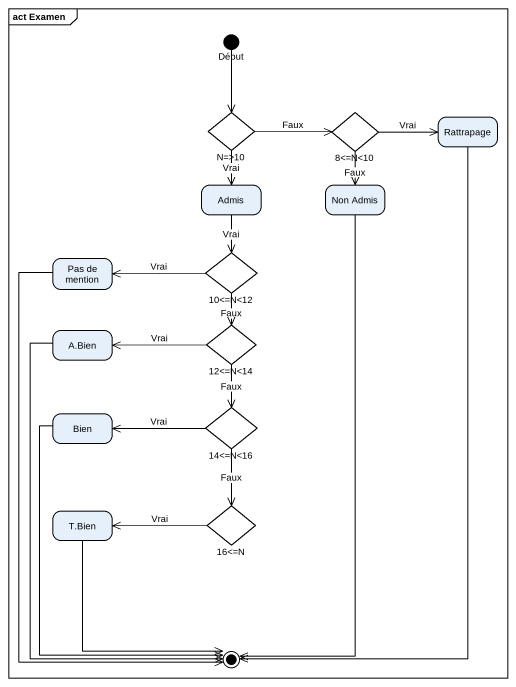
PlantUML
@startuml
mainframe act Examen
hide empty description
state Début <<start>>
state "N=>10" as N_10 <<choice>>
state "8<=N<10" as c8_N_10 <<choice>>
state Rattrapage
state Admis
state "Non Admis" as Non_Admis
state "10<=N<12" as c10_N_12 <<choice>>
state "Pas de mention" as Pas_de_mention
state "A.Bien" as A_Bien
state "12<=N<14" as c12_N_14 <<choice>>
state "14<=N<16" as c14_N_16 <<choice>>
state Bien
state "T.Bien" as T_Bien
state "16<=N" as c16_N <<choice>>
Début --> N_10
N_10 -right-> c8_N_10 : Faux
N_10 --> Admis : Vrai
c8_N_10 -right-> Rattrapage : Vrai
c8_N_10 --> Non_Admis : Faux
Admis --> c10_N_12 : Vrai
c10_N_12 -left-> Pas_de_mention : Vrai
c10_N_12 --> c12_N_14 : Faux
c12_N_14 -left-> A_Bien : Vrai
c12_N_14 --> c14_N_16 : Faux
c14_N_16 -left-> Bien : Vrai
c14_N_16 --> c16_N : Faux
c16_N -left-> T_Bien : Vrai
Rattrapage --> [*]
Non_Admis --> [*]
Pas_de_mention --> [*]
A_Bien --> [*]
Bien --> [*]
T_Bien --> [*]
@enduml
